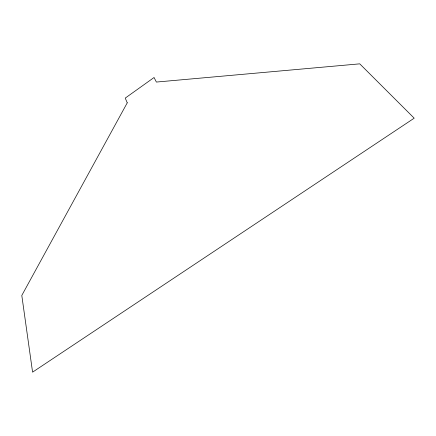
<?xml version="1.0" encoding="UTF-8"?>
<svg xmlns="http://www.w3.org/2000/svg" width="436" height="436" viewBox="0 0 436 436"><rect width="100%" height="100%" fill="white"/><g stroke="black" fill="none" stroke-linecap="round" stroke-linejoin="round"><path stroke-width="0.65" d="M127.247 102.831L21.8 295.45L32.58 372.159L414.2 118.183L359.749 63.841L156.377 82.061L154.066 77.504L125.241 98.095L127.247 102.831"/></g></svg>
